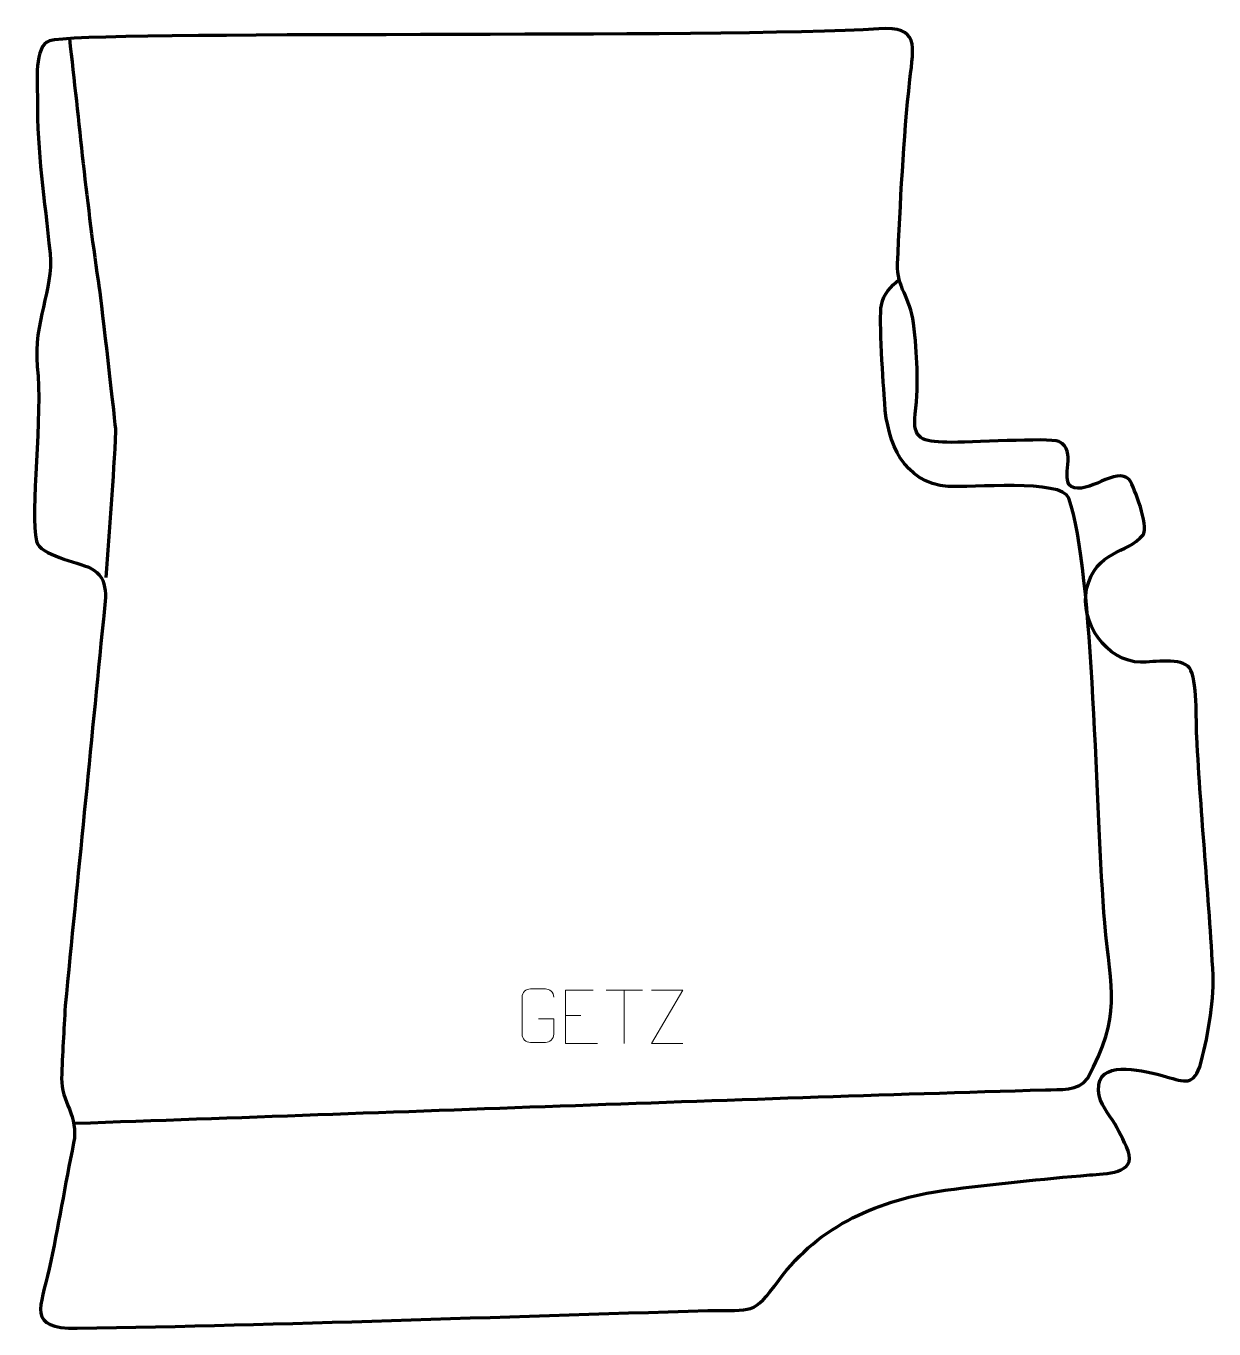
# Model space of a CAD drawing. Header units: millimetres. Extents: x -540 to 14, y -63 to 545.
import ezdxf

# ---------------------------------------------------------------- set-up
doc = ezdxf.new("R2010")
doc.units = ezdxf.units.MM
doc.header["$MEASUREMENT"] = 0
doc.layers.add('layer 2', color=7, linetype='Continuous')
doc.layers.add('layer 3', color=7, linetype='Continuous')

msp = doc.modelspace()

# ---------------------------------------------------------------- linework, layer by layer
at = {"layer": 'layer 2', "color": 140, "lineweight": 158}
for points, knots in [([(-519.3086, 539.3863), (-514.8599, 500.7898), (-511.2688, 461.2526), (-505.4088, 422.9051), (-505.4088, 422.9051), (-504.5039, 416.9836), (-497.7528, 357.2787), (-497.7889, 356.4407), (-497.7889, 356.4407), (-498.7623, 333.8283), (-500.9204, 310.5961), (-502.3435, 287.9024)], [0, 0, 0, 0, 0.25, 0.25, 0.25, 0.25, 0.5, 0.5, 0.5, 0.5, 1, 1, 1, 1]), ([(-516.6308, 33.3733), (-365.8537, 38.5822), (-214.9791, 44.4819), (-64.1904, 48.976), (-64.1904, 48.976), (-57.7681, 49.1674), (-48.3185, 48.3096), (-44.6392, 54.3012), (-44.6392, 54.3012), (-28.3693, 84.2399), (-33.8088, 94.7361), (-36.5357, 126.8002), (-36.5357, 126.8002), (-40.8304, 177.2954), (-41.3537, 289.9936), (-53.2991, 324.9465), (-53.2991, 324.9465), (-56.4208, 334.0807), (-99.3703, 329.6764), (-109.5378, 330.4536), (-109.5378, 330.4536), (-130.5794, 332.0619), (-137.9146, 350.8179), (-139.1797, 369.2653), (-139.1797, 369.2653), (-139.7402, 377.4389), (-141.9748, 409.1093), (-140.7137, 415.0524), (-140.7137, 415.0524), (-139.5497, 420.5374), (-136.4779, 423.4668), (-132.4123, 427.005)], [0, 0, 0, 0, 0.11111111, 0.11111111, 0.11111111, 0.11111111, 0.22222222, 0.22222222, 0.22222222, 0.22222222, 0.33333333, 0.33333333, 0.33333333, 0.33333333, 0.44444444, 0.44444444, 0.44444444, 0.44444444, 0.55555556, 0.55555556, 0.55555556, 0.55555556, 0.66666667, 0.66666667, 0.66666667, 0.66666667, 0.77777778, 0.77777778, 0.77777778, 0.77777778, 1, 1, 1, 1])]:
    msp.add_open_spline(points, degree=3, knots=knots, dxfattribs=at)
at = {"layer": 'layer 3', "color": 242, "lineweight": 158}
msp.add_open_spline([(-521.2958, 88.0759), (-515.3824, 148.2213), (-509.3638, 208.34), (-503.5021, 268.4939), (-503.5021, 268.4939), (-502.5926, 277.0259), (-500.2199, 287.8076), (-509.4569, 292.2942), (-509.4569, 292.2942), (-515.9448, 295.4455), (-532.9965, 298.1626), (-534.6312, 304.9104), (-534.6312, 304.9104), (-537.7573, 317.8149), (-531.7256, 364.1431), (-534.2947, 386.4477), (-534.2947, 386.4477), (-536.3453, 407.2212), (-526.6752, 421.9902), (-528.3376, 439.081), (-528.3376, 439.081), (-530.9759, 465.2422), (-534.3555, 485.2139), (-534.2496, 511.8392), (-534.2496, 511.8392), (-534.2609, 518.3017), (-535.8788, 536.0771), (-528.5869, 538.3501), (-528.5869, 538.3501), (-512.7908, 543.2739), (-211.947, 539.2558), (-141.9142, 543.9418), (-141.9142, 543.9418), (-122.8595, 545.2168), (-125.6332, 536.1517), (-127.3973, 520.2546), (-127.3973, 520.2546), (-130.4421, 492.8185), (-131.866, 462.0957), (-133.1748, 434.2299), (-133.1748, 434.2299), (-133.6836, 423.3952), (-127.1087, 418.6385), (-125.737, 406.6216), (-125.737, 406.6216), (-124.0072, 391.2345), (-123.1922, 379.8291), (-124.9374, 364.3202), (-124.9374, 364.3202), (-126.3004, 352.2067), (-121.5395, 351.3738), (-110.1729, 351.0216), (-110.1729, 351.0216), (-99.6956, 350.697), (-62.9676, 353.3004), (-57.9234, 351.4182), (-57.9234, 351.4182), (-49.2091, 347.0342), (-57.4184, 334.334), (-52.2844, 330.4306), (-52.2844, 330.4306), (-44.3151, 326.2187), (-31.2884, 339.981), (-25.1122, 333.6216), (-25.1122, 333.6216), (-22.5137, 329.3144), (-16.1725, 312.5206), (-18.4999, 308.0725), (-18.4999, 308.0725), (-26.4531, 298.4493), (-40.3871, 301.0922), (-45.0131, 282.7318), (-45.0131, 282.7318), (-48.2947, 267.0477), (-35.7919, 248.7262), (-19.699, 248.4115), (-19.699, 248.4115), (-13.916, 248.4574), (-0.5783, 250.6738), (2.9598, 245.7448), (2.9598, 245.7448), (6.6462, 240.6093), (5.9459, 221.0786), (6.3343, 213.7326), (6.3343, 213.7326), (8.3003, 176.535), (11.9837, 139.3609), (13.9618, 102.2164), (13.9618, 102.2164), (14.3488, 89.2238), (11.2155, 72.2468), (7.7624, 59.673), (7.7624, 59.673), (4.1271, 49.9775), (-0.56, 53.1903), (-9.3641, 55.4738), (-9.3641, 55.4738), (-17.0723, 57.5007), (-37.6045, 63.263), (-39.3686, 51.2323), (-39.3686, 51.2323), (-40.3968, 44.2199), (-35.9854, 39.4891), (-32.9635, 34.722), (-32.9635, 34.722), (-30.1108, 30.2216), (-27.7309, 25.5689), (-25.7076, 20.4127), (-25.7076, 20.4127), (-21.5635, 9.852), (-36.5962, 9.782), (-43.4974, 9.2219), (-43.4974, 9.2219), (-65.5887, 7.4059), (-88.91, 4.9372), (-110.8969, 2.1118), (-110.8969, 2.1118), (-141.6935, -2.2855), (-169.4895, -14.0905), (-188.3997, -39.7175), (-188.3997, -39.7175), (-200.9298, -56.6982), (-200.3963, -53.4359), (-221.5727, -54.0397), (-221.5727, -54.0397), (-320.3544, -56.8564), (-418.378, -60.7872), (-515.6806, -62.2484), (-515.6806, -62.2484), (-539.5282, -62.6065), (-532.6209, -52.4091), (-528.754, -34.5759), (-528.754, -34.5759), (-524.5762, -15.1381), (-521.3063, 4.6272), (-517.365, 24.1876), (-517.365, 24.1876), (-514.8555, 36.6422), (-523.258, 43.5174), (-522.9438, 54.3079), (-522.9438, 54.3079), (-522.616, 65.5612), (-521.8409, 76.8266), (-521.2958, 88.0759)], degree=3, knots=[0, 0, 0, 0, 0.02702703, 0.02702703, 0.02702703, 0.02702703, 0.05405405, 0.05405405, 0.05405405, 0.05405405, 0.08108108, 0.08108108, 0.08108108, 0.08108108, 0.10810811, 0.10810811, 0.10810811, 0.10810811, 0.13513514, 0.13513514, 0.13513514, 0.13513514, 0.16216216, 0.16216216, 0.16216216, 0.16216216, 0.18918919, 0.18918919, 0.18918919, 0.18918919, 0.21621622, 0.21621622, 0.21621622, 0.21621622, 0.24324324, 0.24324324, 0.24324324, 0.24324324, 0.27027027, 0.27027027, 0.27027027, 0.27027027, 0.2972973, 0.2972973, 0.2972973, 0.2972973, 0.32432432, 0.32432432, 0.32432432, 0.32432432, 0.35135135, 0.35135135, 0.35135135, 0.35135135, 0.37837838, 0.37837838, 0.37837838, 0.37837838, 0.40540541, 0.40540541, 0.40540541, 0.40540541, 0.43243243, 0.43243243, 0.43243243, 0.43243243, 0.45945946, 0.45945946, 0.45945946, 0.45945946, 0.48648649, 0.48648649, 0.48648649, 0.48648649, 0.51351351, 0.51351351, 0.51351351, 0.51351351, 0.54054054, 0.54054054, 0.54054054, 0.54054054, 0.56756757, 0.56756757, 0.56756757, 0.56756757, 0.59459459, 0.59459459, 0.59459459, 0.59459459, 0.62162162, 0.62162162, 0.62162162, 0.62162162, 0.64864865, 0.64864865, 0.64864865, 0.64864865, 0.67567568, 0.67567568, 0.67567568, 0.67567568, 0.7027027, 0.7027027, 0.7027027, 0.7027027, 0.72972973, 0.72972973, 0.72972973, 0.72972973, 0.75675676, 0.75675676, 0.75675676, 0.75675676, 0.78378378, 0.78378378, 0.78378378, 0.78378378, 0.81081081, 0.81081081, 0.81081081, 0.81081081, 0.83783784, 0.83783784, 0.83783784, 0.83783784, 0.86486486, 0.86486486, 0.86486486, 0.86486486, 0.89189189, 0.89189189, 0.89189189, 0.89189189, 0.91891892, 0.91891892, 0.91891892, 0.91891892, 0.94594595, 0.94594595, 0.94594595, 0.94594595, 1, 1, 1, 1], dxfattribs=at)
at = {"layer": 'layer 3', "color": 250, "lineweight": 9}
for points, knots in [([(-300.5958, 82.0693), (-300.5958, 82.0693), (-293.4277, 82.0693), (-293.4277, 82.0693), (-293.4277, 82.0693), (-293.4277, 82.0693), (-293.4277, 74.9012), (-293.4277, 74.9012), (-293.4277, 74.9012), (-293.5674, 72.5778), (-295.2446, 71.0982), (-297.3924, 71.0874), (-297.3924, 71.0874), (-299.7242, 71.0878), (-302.0562, 71.0878), (-304.3877, 71.0874), (-304.3877, 71.0874), (-306.3126, 70.982), (-308.2848, 72.8665), (-308.2736, 74.8838), (-308.2736, 74.8838), (-308.2732, 80.6539), (-308.2732, 86.4236), (-308.2736, 92.1929), (-308.2736, 92.1929), (-308.2694, 94.331), (-306.5226, 96.0502), (-304.3703, 96.0368), (-304.3703, 96.0368), (-302.0446, 96.0368), (-299.7185, 96.0368), (-297.3924, 96.0368), (-297.3924, 96.0368), (-295.4457, 96.0722), (-293.4543, 94.5807), (-293.4277, 92.143)], [0, 0, 0, 0, 0.1, 0.1, 0.1, 0.1, 0.2, 0.2, 0.2, 0.2, 0.3, 0.3, 0.3, 0.3, 0.4, 0.4, 0.4, 0.4, 0.5, 0.5, 0.5, 0.5, 0.6, 0.6, 0.6, 0.6, 0.7, 0.7, 0.7, 0.7, 0.8, 0.8, 0.8, 0.8, 1, 1, 1, 1]), ([(-275.1449, 95.44), (-275.1449, 95.44), (-288.0188, 95.44), (-288.0188, 95.44), (-288.0188, 95.44), (-288.0188, 95.44), (-288.0188, 70.4864), (-288.0188, 70.4864), (-288.0188, 70.4864), (-288.0188, 70.4864), (-273.153, 70.4864), (-273.153, 70.4864)], [0, 0, 0, 0, 0.25, 0.25, 0.25, 0.25, 0.5, 0.5, 0.5, 0.5, 1, 1, 1, 1]), ([(-233.2885, 70.4845), (-233.2885, 70.4845), (-247.9075, 70.4845), (-247.9075, 70.4845), (-247.9075, 70.4845), (-247.9075, 70.4845), (-233.2642, 95.4419), (-233.2642, 95.4419), (-233.2642, 95.4419), (-233.2642, 95.4419), (-247.9075, 95.4419), (-247.9075, 95.4419)], [0, 0, 0, 0, 0.25, 0.25, 0.25, 0.25, 0.5, 0.5, 0.5, 0.5, 1, 1, 1, 1])]:
    msp.add_open_spline(points, degree=3, knots=knots, dxfattribs=at)
for points in [[(-269.0795, 95.4165), (-269.0795, 95.4165), (-252.0923, 95.4165), (-252.0923, 95.4165)], [(-260.5857, 70.4865), (-260.5857, 70.4865), (-260.5857, 95.44), (-260.5857, 95.44)], [(-288.0188, 83.5603), (-288.0188, 83.5603), (-280.8507, 83.5603), (-280.8507, 83.5603)]]:
    msp.add_open_spline(points, degree=3, dxfattribs=at)

doc.saveas('drawing.dxf')
